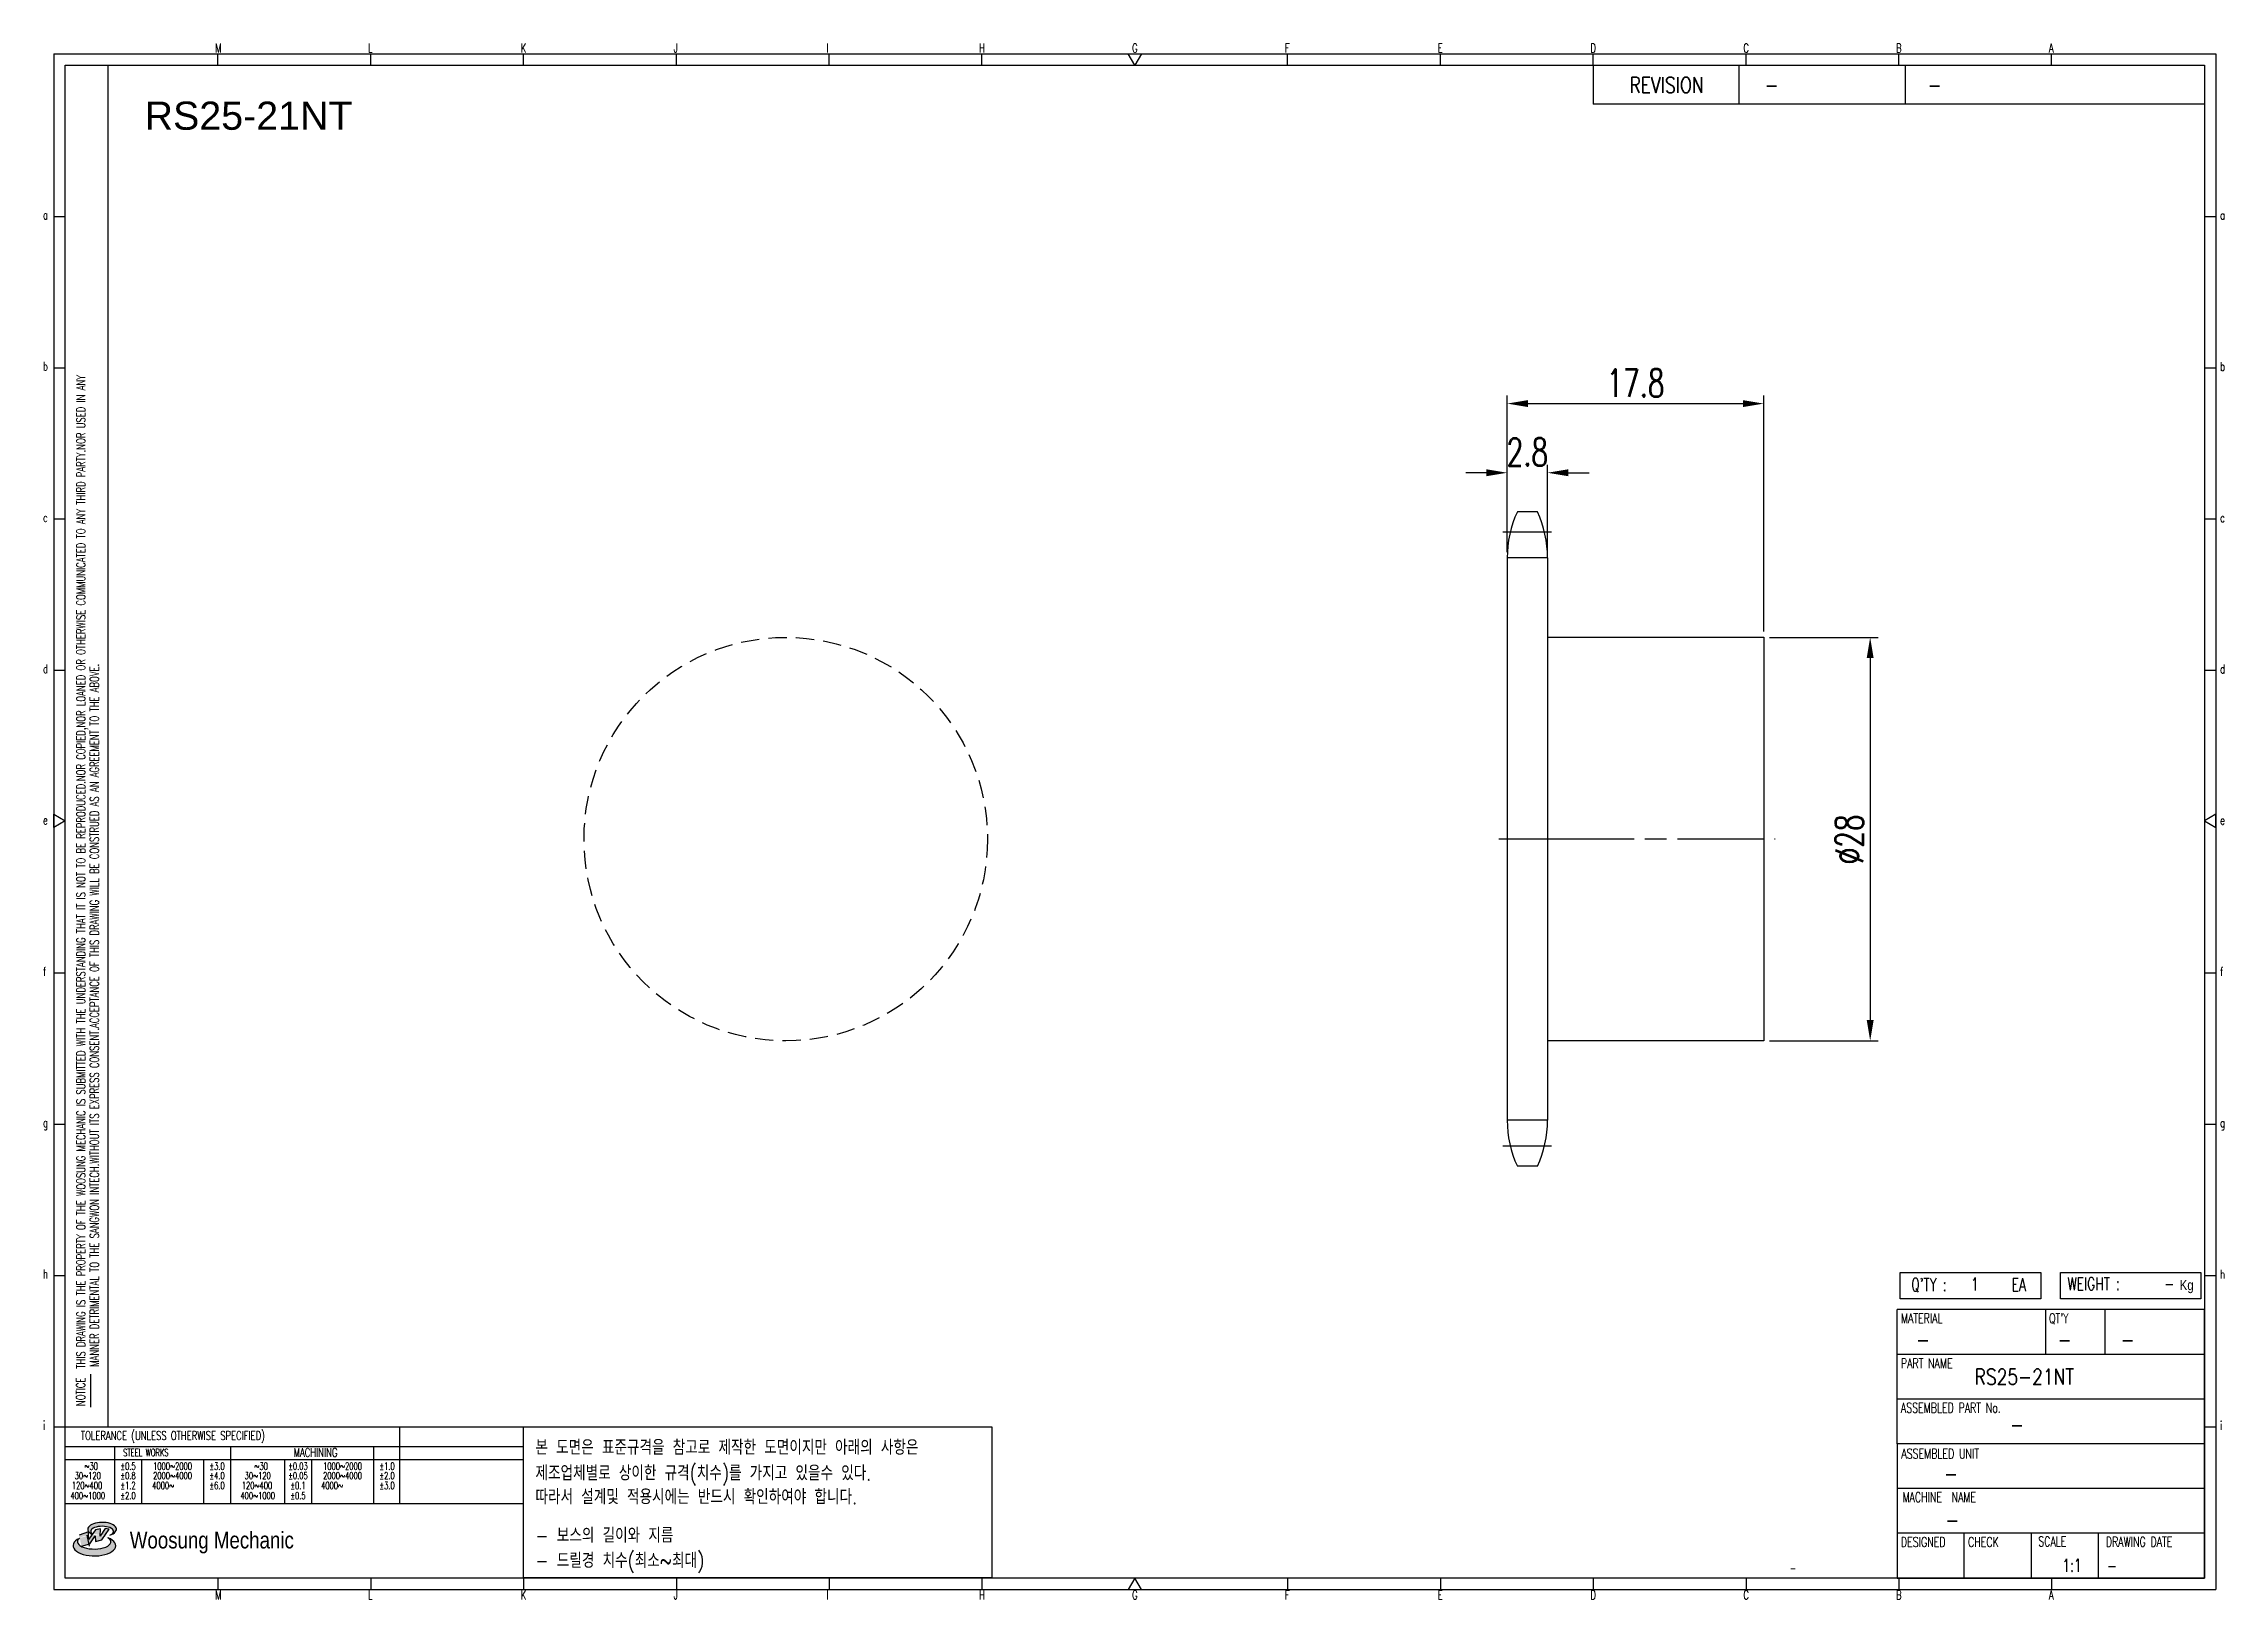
# Model space of a CAD drawing. Header units: millimetres. Extents: x -68046 to -67894, y 1239 to 1347.
import ezdxf
from ezdxf.enums import TextEntityAlignment as Align

# ---------------------------------------------------------------- set-up
doc = ezdxf.new("R2010")
doc.units = ezdxf.units.MM
for name, pattern in [('AM_ISO02W050', [7.5, 6, -1.5]), ('AM_ISO02W050x2', [3.75, 3, -0.75]), ('AM_ISO08W050', [18, 12, -1.5, 3, -1.5]), ('AM_ISO08W050x2', [9, 6, -0.75, 1.5, -0.75]), ('HIDDEN', [9.525, 6.35, -3.175])]:
    doc.linetypes.add(name, pattern=pattern)
for name, color, linetype, lineweight in [('AM_3N', 6, 'AM_ISO02W050', 25), ('AM_7', 4, 'AM_ISO08W050', 25), ('AM_7N', 4, 'AM_ISO08W050', 25)]:
    doc.layers.add(name, color=color, linetype=linetype, lineweight=lineweight)
for name, color, linetype in [('S-DIM', 7, 'Continuous'), ('TITLE', 7, 'Continuous'), ('도면레이아웃', 7, 'Continuous')]:
    doc.layers.add(name, color=color, linetype=linetype)
doc.styles.add('HAN', font='ROMANS.shx', dxfattribs={"width": 0.7, "bigfont": 'whgtxt.shx'})
doc.styles.add('HKD_ST2', font='romans.shx', dxfattribs={"width": 0.7, "height": 4, "bigfont": '@extfont2.shx'})
doc.styles.add('HSG', font='SIMPLEX.shx', dxfattribs={"width": 0.7, "bigfont": 'HSG.shx'})
doc.styles.add('ROMANS', font='romans.shx', dxfattribs={"width": 0.7, "bigfont": 'whgtxt.shx'})
doc.styles.add('SLDTEXTSTYLE4', font='arial.ttf', dxfattribs={"width": 0.8})
doc.styles.get("Standard").update_dxf_attribs({"font": 'arial.ttf'})
doc.dimstyles.new('APP3', dxfattribs={"dimscale": 0.8, "dimtxt": 2.4, "dimasz": 1.8, "dimexe": 0.7, "dimexo": 0.5, "dimgap": 0.6, "dimtad": 1, "dimtoh": 1, "dimdec": 1, "dimrnd": 0.01, "dimzin": 9, "dimdsep": 46, "dimtxsty": 'HSG', "dimcen": 0, "dimclrd": 1, "dimclre": 1, "dimclrt": 256, "dimazin": 2, "dimtp": 1, "dimtm": 1, "dimtfac": 0.5, "dimtdec": 1, "dimtofl": 0, "dimtmove": 0, "dimatfit": 3, "dimfxl": 0, "dimtvp": 1, "dimtolj": 2, "dimlwd": -1, "dimlwe": -1, "dimarcsym": 0})

# ---------------------------------------------------------------- blocks, each defined once
blk = doc.blocks.new('78idhgj')
for p, q in [((-67750.77, 488.76), (-67735.77, 488.76)), ((-67735.77, 488.76), (-67735.77, 460.76)), ((-67735.77, 460.76), (-67750.77, 460.76))]:
    blk.add_line(p, q)
at = {"layer": 'AM_7N', "linetype": 'AM_ISO08W050x2'}
blk.add_line((-67750.77, 474.76), (-67734.98, 474.76), dxfattribs=at)
blk = doc.blocks.new('SUYWSHJH')
at = {"layer": '도면레이아웃'}
h = blk.add_hatch(color=10, dxfattribs=at)
h.paths.add_polyline_path([(1.544, 35.177), (1.554, 34.966), (1.779, 35.034), (2.054, 35.422), (1.908, 35.446), (1.728, 35.167), (1.741, 35.439), (1.547, 35.405), (1.292, 35.041), (1.295, 35.33), (0.943, 35.208), (1.03, 34.8), (1.336, 34.885)])
edge = h.paths.add_edge_path()
edge.add_ellipse((1.795, 35.421), major_axis=(-0.53, 0), ratio=0.487785, start_angle=122.36065, end_angle=403.39574)
edge.add_line((1.411, 35.244), (1.419, 35.261))
edge.add_ellipse((1.798, 35.344), major_axis=(-0.423, 0), ratio=0.444396, start_angle=131.58977, end_angle=386.19408, ccw=False)
edge = h.paths.add_edge_path()
edge.add_ellipse((1.512, 34.815), major_axis=(-0.793, 0), ratio=0.480113, start_angle=314.67633, end_angle=590.85213)
edge.add_ellipse((1.501, 34.958), major_axis=(-0.62, 0), ratio=0.43311, start_angle=331.7024, end_angle=574.42495, ccw=False)
for p, q in [((0, 90.118), (80.15, 90.118)), ((0, 90.118), (0, 33.191)), ((6.089, 89.693), (6.089, 90.118)), ((11.753, 89.693), (11.753, 90.118)), ((17.418, 89.693), (17.418, 90.118)), ((23.082, 89.693), (23.082, 90.118)), ((28.746, 89.693), (28.746, 90.118)), ((34.411, 89.693), (34.411, 90.118)), ((45.739, 89.693), (45.739, 90.118)), ((51.404, 89.693), (51.404, 90.118)), ((57.068, 89.693), (57.068, 90.118)), ((62.732, 89.693), (62.732, 90.118)), ((68.397, 89.693), (68.397, 90.118)), ((74.061, 89.693), (74.061, 90.118)), ((80.15, 90.118), (80.15, 33.191)), ((0, 84.085), (0.425, 84.085)), ((79.725, 84.085), (80.15, 84.085)), ((0, 78.478), (0.425, 78.478)), ((79.725, 78.478), (80.15, 78.478)), ((0, 72.87), (0.425, 72.87)), ((79.725, 72.87), (80.15, 72.87)), ((0, 67.262), (0.425, 67.262)), ((79.725, 67.262), (80.15, 67.262)), ((0, 56.047), (0.425, 56.047)), ((79.725, 56.047), (80.15, 56.047)), ((0, 50.439), (0.425, 50.439)), ((79.725, 50.439), (80.15, 50.439)), ((0, 44.832), (0.425, 44.832)), ((79.725, 44.832), (80.15, 44.832)), ((1.377, 39.947), (1.377, 41.174)), ((0, 39.224), (0.425, 39.224)), ((79.725, 39.224), (80.15, 39.224)), ((0, 33.191), (80.15, 33.191)), ((6.089, 33.616), (6.089, 33.191)), ((11.753, 33.616), (11.753, 33.191)), ((17.418, 33.616), (17.418, 33.191)), ((23.082, 33.616), (23.082, 33.191)), ((28.746, 33.616), (28.746, 33.191)), ((34.411, 33.616), (34.411, 33.191)), ((45.739, 33.616), (45.739, 33.191)), ((51.404, 33.616), (51.404, 33.191)), ((57.068, 33.616), (57.068, 33.191)), ((62.732, 33.616), (62.732, 33.191)), ((68.397, 33.616), (68.397, 33.191)), ((74.061, 33.616), (74.061, 33.191))]:
    blk.add_line(p, q)
at = {"color": 2}
for p, q in [((2.017, 39.224), (2.017, 89.693)), ((0.425, 39.224), (17.418, 39.224)), ((12.816, 39.224), (12.816, 36.382)), ((17.418, 33.616), (17.418, 39.224)), ((0.425, 38.487), (17.418, 38.487)), ((0.425, 38.012), (17.418, 38.012)), ((2.257, 38.487), (2.257, 36.382)), ((3.257, 38.012), (3.257, 36.382)), ((5.557, 38.012), (5.557, 36.382)), ((6.557, 38.5), (6.557, 36.382)), ((8.557, 38.012), (8.557, 36.382)), ((9.557, 38.026), (9.557, 36.382)), ((11.857, 38.487), (11.857, 36.382)), ((0.425, 36.382), (17.418, 36.382))]:
    blk.add_line(p, q, dxfattribs=at)
at = {"color": 6, "ltscale": 0.5}
for p, q in [((57.068, 89.693), (57.068, 88.246)), ((62.47, 89.693), (62.47, 88.246)), ((68.635, 89.693), (68.635, 88.246)), ((79.725, 88.246), (57.068, 88.246)), ((68.336, 38.59), (68.336, 43.563)), ((79.725, 43.563), (68.336, 43.563)), ((73.827, 43.563), (73.827, 41.905)), ((76.037, 43.563), (76.037, 41.905)), ((79.725, 38.59), (79.725, 43.563)), ((79.725, 41.905), (68.336, 41.905)), ((79.725, 40.248), (68.336, 40.248)), ((68.336, 38.59), (68.336, 33.616)), ((79.725, 38.59), (68.336, 38.59)), ((79.725, 33.616), (79.725, 38.59)), ((79.725, 36.932), (68.336, 36.932)), ((79.725, 35.274), (68.336, 35.274)), ((70.822, 33.616), (70.822, 35.274)), ((73.309, 33.616), (73.309, 35.274)), ((75.796, 33.616), (75.796, 35.274)), ((68.336, 33.616), (79.725, 33.616))]:
    blk.add_line(p, q, dxfattribs=at)
for points in [[(40.075, 89.693), (39.83, 90.118), (40.32, 90.118)], [(0.425, 89.693), (79.725, 89.693), (79.725, 33.616), (0.425, 33.616)], [(0.425, 61.679), (0, 61.433), (0, 61.924)], [(79.725, 61.679), (80.15, 61.433), (80.15, 61.924)], [(40.075, 33.616), (39.83, 33.191), (40.32, 33.191)]]:
    blk.add_lwpolyline(points, close=True)
at = {"layer": 'TITLE', "color": 20}
for p, q in [((68.449, 43.961), (68.449, 44.936)), ((68.449, 44.936), (73.654, 44.936)), ((73.654, 44.936), (73.654, 43.961)), ((74.39, 43.961), (74.39, 44.936)), ((74.39, 44.936), (79.595, 44.936)), ((79.595, 44.936), (79.595, 43.961)), ((73.654, 43.961), (68.449, 43.961)), ((79.595, 43.961), (74.39, 43.961))]:
    blk.add_line(p, q, dxfattribs=at)
at = {"layer": '도면레이아웃'}
for p, q in [((1.295, 35.33), (0.943, 35.208)), ((1.03, 34.8), (1.336, 34.885)), ((1.224, 35.208), (1.311, 34.8)), ((1.224, 35.208), (1.224, 35.208)), ((1.547, 35.405), (1.292, 35.041)), ((1.292, 35.041), (1.295, 35.33)), ((1.336, 34.885), (1.544, 35.177)), ((1.419, 35.261), (1.411, 35.244)), ((1.544, 35.177), (1.554, 34.966)), ((1.741, 35.439), (1.547, 35.405)), ((1.554, 34.966), (1.779, 35.034)), ((1.908, 35.446), (1.728, 35.167)), ((1.728, 35.167), (1.741, 35.439)), ((1.779, 35.034), (2.054, 35.422)), ((2.054, 35.422), (1.908, 35.446))]:
    blk.add_line(p, q, dxfattribs=at)
for centre, major_axis, ratio, start_param, end_param in [((1.795, 35.421), (-0.53, 0), 0.487785, 2.135596, 7.040584), ((1.512, 34.815), (-0.793, 0), 0.480113, 5.492138, 10.312315), ((1.501, 34.958), (-0.62, 0), 0.43311, 5.789299, 10.025607), ((1.798, 35.344), (-0.423, 0), 0.444396, 2.296675, 6.740358)]:
    blk.add_ellipse(centre, major_axis=major_axis, ratio=ratio, start_param=start_param, end_param=end_param, dxfattribs=at)
at = {"color": 4, "style": 'HKD_ST2', "width": 0.7}
for s, p in [('M', (5.988, 90.164)), ('L', (11.652, 90.164)), ('K', (17.316, 90.164)), ('J', (22.981, 90.164)), ('I', (28.645, 90.164)), ('H', (34.309, 90.164)), ('G', (39.974, 90.164)), ('F', (45.638, 90.164)), ('E', (51.302, 90.164)), ('D', (56.967, 90.164)), ('C', (62.631, 90.164)), ('B', (68.295, 90.164)), ('A', (73.96, 90.164)), ('a', (-0.395, 83.976)), ('a', (80.305, 83.97)), ('b', (-0.395, 78.368)), ('b', (80.305, 78.362)), ('c', (-0.395, 72.76)), ('c', (80.305, 72.754)), ('d', (-0.395, 67.153)), ('d', (80.305, 67.147)), ('e', (-0.395, 61.545)), ('e', (80.305, 61.539)), ('f', (-0.395, 55.937)), ('f', (80.305, 55.931)), ('g', (-0.395, 50.33)), ('g', (80.305, 50.324)), ('h', (-0.395, 44.722)), ('h', (80.305, 44.716)), ('i', (-0.395, 39.114)), ('i', (80.305, 39.108)), ('M', (5.988, 32.824)), ('L', (11.652, 32.824)), ('K', (17.316, 32.824)), ('J', (22.981, 32.824)), ('I', (28.645, 32.824)), ('H', (34.309, 32.824)), ('G', (39.974, 32.824)), ('F', (45.638, 32.824)), ('E', (51.302, 32.824)), ('D', (56.967, 32.824)), ('C', (62.631, 32.824)), ('B', (68.295, 32.824)), ('A', (73.96, 32.824))]:
    blk.add_text(s, height=0.326, dxfattribs=at).set_placement(p)
for s, height, style, width, p in [('REVISION', 0.5806, 'HAN', 0.8, (58.415, 88.664)), ('-', 0.581, 'HAN', 0.8, (63.426, 88.664)), ('-', 0.581, 'HAN', 0.8, (69.468, 88.664)), ("Q'TY : ", 0.4746, 'HKD_ST2', 0.7, (68.857, 44.253)), ('1', 0.475, 'HKD_ST2', 0.7, (71.071, 44.275)), ('EA', 0.4746, 'HKD_ST2', 0.7, (72.578, 44.253)), ('WEIGHT : ', 0.4746, 'HKD_ST2', 0.7, (74.65, 44.286)), ('-', 0.581, 'HAN', 0.8, (69.029, 42.157)), ('-', 0.581, 'HAN', 0.8, (74.289, 42.157)), ('-', 0.581, 'HAN', 0.8, (76.623, 42.157)), ('-', 0.581, 'HAN', 0.8, (72.515, 39.013)), ('-', 0.581, 'HAN', 0.8, (70.067, 37.189)), ('-', 0.581, 'HAN', 0.8, (70.126, 35.48)), ('1:1', 0.4746, 'HKD_ST2', 0.7, (74.458, 33.848)), ('-', 0.475, 'HKD_ST2', 0.7, (76.112, 33.837))]:
    blk.add_text(s, height=height, dxfattribs=dict(style=style, width=width)).set_placement(p)
at = {"color": 2, "style": 'HKD_ST2', "width": 0.7}
for s, p in [(' THIS DRAWING IS THE PROPERTY OF THE WOOSUNG MECHANIC IS SUBMITTED WITH THE UNDERSTANDING THAT IT IS NOT TO BE REPRODUCED.NOR COPIED,NOR LOANED OR OTHERWISE COMMUNICATED TO ANY THIRD PARTY.NOR USED IN ANY', (1.173, 41.217)), ('MANNER DETRIMENTAL TO THE SANGWON INTECH.WITHOUT ITS EXPRESS CONSENT.ACCEPTANCE OF THIS DRAWING WILL BE CONSTRUED AS AN AGREEMENT TO THE ABOVE.', (1.672, 41.447))]:
    blk.add_text(s, height=0.326266, rotation=90, dxfattribs=at).set_placement(p)
at = {"style": 'HKD_ST2', "width": 0.7}
blk.add_text('-', height=0.475, dxfattribs=at).set_placement((78.613, 44.286), align=Align.RIGHT)
at = {"color": 4, "style": 'HKD_ST2', "width": 0.7}
for s, height, p in [('MATERIAL', 0.3651, (68.474, 43.425)), ("QT'Y", 0.3651, (73.965, 43.425)), ('PART NAME', 0.3651, (68.474, 41.756)), ('ASSEMBLED PART No.', 0.36511, (68.474, 40.109)), ('ASSEMBLED UNIT', 0.36511, (68.49, 38.408)), ('MACHINE  NAME', 0.36511, (68.532, 36.794)), ('DESIGNED', 0.3651, (68.474, 35.136)), ('CHECK', 0.3651, (70.961, 35.136)), ('SCALE', 0.3651, (73.566, 35.153)), ('DRAWING DATE', 0.36511, (76.071, 35.141))]:
    blk.add_text(s, height=height, dxfattribs=at).set_placement(p, align=Align.TOP_LEFT)
at = {"style": 'HKD_ST2', "width": 0.7}
blk.add_text('NOTICE', height=0.3263, rotation=90, dxfattribs=at).set_placement((1.163, 39.988))
for s, height, style, width, p in [('TOLERANCE (UNLESS OTHERWISE SPECIFIED)', 0.32627, 'HKD_ST2', 0.7, (4.417, 38.896)), ('-', 0.326, 'ROMANS', 0.65, (64.469, 33.975))]:
    blk.add_text(s, height=height, dxfattribs=dict(style=style, width=width)).set_placement(p, align=Align.MIDDLE_CENTER)
at = {"color": 4, "style": 'HKD_ST2', "width": 0.7}
for s, height, p in [('STEEL WORKS', 0.26101, (3.416, 38.268)), ('MACHINING', 0.3263, (9.707, 38.27)), ('%%P0.5', 0.261, (2.757, 37.762)), ('%%P0.8', 0.261, (2.757, 37.411)), ('%%P3.0', 0.261, (6.057, 37.762)), ('%%P4.0', 0.261, (6.057, 37.411)), ('%%P0.03', 0.261, (9.057, 37.762)), ('%%P0.05', 0.261, (9.057, 37.411)), ('%%P1.0', 0.261, (12.357, 37.762)), ('%%P2.0', 0.261, (12.357, 37.411)), ('%%P1.2', 0.261, (2.757, 37.045)), ('%%P2.0', 0.261, (2.757, 36.67)), ('%%P6.0', 0.261, (6.057, 37.045)), ('%%P0.1', 0.261, (9.057, 37.045)), ('%%P0.5', 0.261, (9.057, 36.67)), ('%%P3.0', 0.261, (12.357, 37.045))]:
    blk.add_text(s, height=height, dxfattribs=at).set_placement(p, align=Align.MIDDLE)
for s, height, p in [('30%%126120', 0.261, (1.263, 37.411)), ('%%12630', 0.261, (1.389, 37.762)), ('2000%%1264000', 0.26101, (4.407, 37.411)), ('1000%%1262000', 0.26101, (4.407, 37.762)), ('30%%126120', 0.261, (7.563, 37.411)), ('%%12630', 0.261, (7.689, 37.762)), ('2000%%1264000', 0.26101, (10.707, 37.411)), ('1000%%1262000', 0.26101, (10.707, 37.762)), ('400%%1261000', 0.26101, (1.263, 36.67)), ('120%%126400', 0.26101, (1.237, 37.045)), ('4000%%126', 0.261, (4.061, 37.045)), ('400%%1261000', 0.26101, (7.563, 36.67)), ('120%%126400', 0.26101, (7.537, 37.045)), ('4000%%126', 0.261, (10.321, 37.045))]:
    blk.add_text(s, height=height, dxfattribs=at).set_placement(p, align=Align.MIDDLE_CENTER)
at = {"color": 1, "style": 'SLDTEXTSTYLE4', "width": 0.8}
blk.add_text('Woosung Mechanic', height=0.61957, dxfattribs=at).set_placement((2.822, 34.711))
at = {"layer": 'TITLE', "width": 0.8}
blk.add_text('Kg', height=0.3789, dxfattribs=at).set_placement((78.807, 44.286))
blk = doc.blocks.new('*D22')
at = {"layer": 'Defpoints', "color": 0, "transparency": 16777216}
for p in [(-67941.28, 1317.15), (-67944.08, 1311.24), (-67941.28, 1311.24)]:
    blk.add_point(p, dxfattribs=at)
at = {"layer": 'S-DIM', "color": 1, "transparency": 16777216}
for p, q in [((-67945.52, 1317.15), (-67946.96, 1317.15)), ((-67944.08, 1311.64), (-67944.08, 1317.71)), ((-67941.28, 1311.64), (-67941.28, 1317.71)), ((-67939.84, 1317.15), (-67938.4, 1317.15))]:
    blk.add_line(p, q, dxfattribs=at)
for points in [[(-67945.52, 1317.39), (-67945.52, 1316.91), (-67944.08, 1317.15)], [(-67939.84, 1317.39), (-67939.84, 1316.91), (-67941.28, 1317.15)]]:
    blk.add_solid(points, dxfattribs=at)
at = {"layer": 'S-DIM', "transparency": 16777216, "insert": (-67942.68, 1318.59), "char_height": 1.92, "attachment_point": 5, "style": 'HSG'}
blk.add_mtext('\\A2;2.8', dxfattribs=at)
blk = doc.blocks.new('*D23')
at = {"layer": 'Defpoints', "color": 0, "transparency": 16777216}
for p in [(-67926.28, 1321.95), (-67944.08, 1311.24), (-67926.28, 1305.73)]:
    blk.add_point(p, dxfattribs=at)
at = {"layer": 'S-DIM', "color": 1, "transparency": 16777216}
for p, q in [((-67944.08, 1311.64), (-67944.08, 1322.51)), ((-67942.64, 1321.95), (-67927.72, 1321.95)), ((-67926.28, 1306.13), (-67926.28, 1322.51))]:
    blk.add_line(p, q, dxfattribs=at)
for points in [[(-67942.64, 1322.19), (-67942.64, 1321.71), (-67944.08, 1321.95)], [(-67927.72, 1322.19), (-67927.72, 1321.71), (-67926.28, 1321.95)]]:
    blk.add_solid(points, dxfattribs=at)
at = {"layer": 'S-DIM', "transparency": 16777216, "insert": (-67935.18, 1323.39), "char_height": 1.92, "attachment_point": 5, "style": 'HSG'}
blk.add_mtext('\\A2;17.8', dxfattribs=at)
blk = doc.blocks.new('*D24')
at = {"layer": 'Defpoints', "color": 0, "transparency": 16777216}
for p in [(-67926.28, 1305.73), (-67926.28, 1277.73), (-67918.89, 1277.73)]:
    blk.add_point(p, dxfattribs=at)
at = {"layer": 'S-DIM', "color": 1, "transparency": 16777216}
for p, q in [((-67925.88, 1305.73), (-67918.33, 1305.73)), ((-67918.89, 1304.29), (-67918.89, 1279.17)), ((-67925.88, 1277.73), (-67918.33, 1277.73))]:
    blk.add_line(p, q, dxfattribs=at)
for points in [[(-67919.13, 1304.29), (-67918.65, 1304.29), (-67918.89, 1305.73)], [(-67919.13, 1279.17), (-67918.65, 1279.17), (-67918.89, 1277.73)]]:
    blk.add_solid(points, dxfattribs=at)
at = {"layer": 'S-DIM', "transparency": 16777216, "insert": (-67920.33, 1291.71), "char_height": 1.92, "attachment_point": 5, "rotation": 90, "style": 'HSG'}
blk.add_mtext('\\A2;%%c28', dxfattribs=at)

msp = doc.modelspace()

# ---------------------------------------------------------------- linework, layer by layer
for p, q in [((-67941.98, 1314.44), (-67943.37, 1314.44)), ((-67944.08, 1311.24), (-67944.08, 1272.23)), ((-67941.28, 1311.24), (-67941.28, 1272.23)), ((-67941.98, 1269.03), (-67943.37, 1269.03))]:
    msp.add_line(p, q)
at = {"color": 4}
msp.add_lwpolyline([(-68012.33, 1250.96), (-67979.83, 1250.96), (-67979.83, 1240.46), (-68012.33, 1240.46)], close=True, dxfattribs=at)
at = {"color": 2, "linetype": 'HIDDEN', "ltscale": 0.2}
msp.add_circle((-67994.14, 1291.73), 14, dxfattribs=at)
for centre, start, end in [((-67936.48, 1311.24), 155.0989, 180), ((-67948.88, 1311.24), 0, 24.9011), ((-67936.48, 1272.23), 180, 204.9011), ((-67948.88, 1272.23), 335.0989, 0)]:
    msp.add_arc(centre, 7.6, start, end)
at = {"layer": 'AM_3N', "linetype": 'AM_ISO02W050x2'}
for p, q in [((-67941.28, 1311.24), (-67944.08, 1311.24)), ((-67941.28, 1272.23), (-67944.08, 1272.23))]:
    msp.add_line(p, q, dxfattribs=at)
at = {"layer": 'AM_7', "linetype": 'AM_ISO08W050x2'}
for p, q in [((-67941, 1313.04), (-67944.39, 1313.04)), ((-67940.7, 1291.73), (-67944.66, 1291.73)), ((-67941, 1270.43), (-67944.39, 1270.43))]:
    msp.add_line(p, q, dxfattribs=at)

# ---------------------------------------------------------------- block references
at = {"xscale": 1.872, "yscale": 1.872, "zscale": 1.872}
msp.add_blockref('SUYWSHJH', (-68044.94, 1177.53), dxfattribs=at)
msp.add_blockref('78idhgj', (-190.5, 816.98))

# ---------------------------------------------------------------- texts
at = {"color": 2}
msp.add_text('RS25-21NT', height=1.956, dxfattribs=at).set_placement((-68038.63, 1340.95))
at = {"style": 'HAN', "width": 0.8}
msp.add_text('RS25-21NT', height=1.087, dxfattribs=at).set_placement((-67911.64, 1253.88))
at = {"color": 4, "style": 'HAN', "width": 0.8}
for s, p in [('본 도면은 표준규격을 참고로 제작한 도면이지만 아래의 사항은', (-68011.51, 1249.01)), ('제조업체별로 상이한 규격(치수)를 가지고 있을수 있다.', (-68011.51, 1247.23)), ('따라서 설계및 적용시에는 반드시 확인하여야 합니다.', (-68011.51, 1245.58)), ('- 보스의 길이와 지름', (-68011.51, 1242.91)), ('- 드릴경 치수(최소~최대)', (-68011.51, 1241.16))]:
    msp.add_text(s, height=1.0284, dxfattribs=at).set_placement(p)

# ---------------------------------------------------------------- dimensions: what is measured, and where the dimension line sits
at = {"layer": 'S-DIM'}
dim = msp.add_linear_dim(base=(-67926.28, 1321.95), p1=(-67944.08, 1311.24), p2=(-67926.28, 1305.73), dimstyle='APP3', dxfattribs=at)
dim.commit()
dim.dimension.update_dxf_attribs({"geometry": '*D23', "text_midpoint": (-67935.18, 1323.39)})
dim = msp.add_linear_dim(base=(-67941.28, 1317.15), p1=(-67944.08, 1311.24), p2=(-67941.28, 1311.24), dimstyle='APP3', dxfattribs=at)
dim.commit()
dim.dimension.update_dxf_attribs({"geometry": '*D22', "text_midpoint": (-67942.68, 1317.15), "dimtype": 160})
dim = msp.add_linear_dim(base=(-67918.89, 1277.73), p1=(-67926.28, 1305.73), p2=(-67926.28, 1277.73), angle=90, text='%%c<>', dimstyle='APP3', dxfattribs=at)
dim.commit()
dim.dimension.update_dxf_attribs({"geometry": '*D24', "text_midpoint": (-67918.89, 1291.71), "dimtype": 160})

doc.saveas('drawing.dxf')
